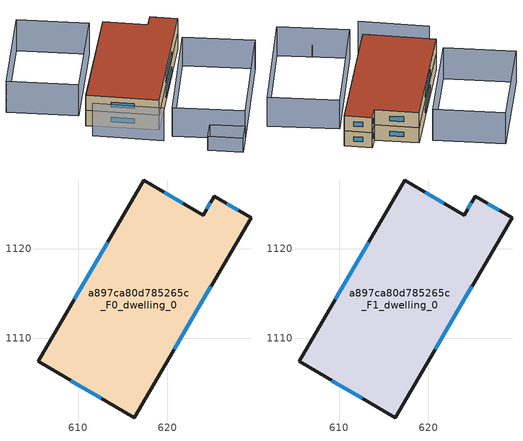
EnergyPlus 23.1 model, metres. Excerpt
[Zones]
a897ca80d785265c_F0_dwelling_0
 floor ground (EU_floor_Construction): 629.38,1123.48 616.27,1101.09 605.5,1107.39 617.37,1127.68 624,1123.8 625.23,1125.91 z0
 wall outside (EU_wall_Construction): 629.38,1123.48 625.23,1125.91 624,1123.8 617.37,1127.68 605.5,1107.39 616.27,1101.09 629.38,1123.48 z0:3
 window (EU_Window_Construction): 627.96,1124.31 626.65,1125.07 / 620.75,1108.75 624.89,1115.81 / 609.18,1105.24 612.58,1103.25 / 613.31,1120.73 609.56,1114.34 / 621.73,1125.13 619.64,1126.35 / 624.81,1125.18 624.42,1124.52 z1.03:1.97
a897ca80d785265c_F1_dwelling_0
 floor to a897ca80d785265c_F0_dwelling_0 (EU_floor_Construction): 629.38,1123.48 616.27,1101.09 605.5,1107.39 617.37,1127.68 624,1123.8 625.23,1125.91 z3
 wall outside (EU_wall_Construction): 629.38,1123.48 625.23,1125.91 624,1123.8 617.37,1127.68 605.5,1107.39 616.27,1101.09 629.38,1123.48 z3:6
 window (EU_Window_Construction): 627.96,1124.31 626.65,1125.07 / 620.75,1108.75 624.89,1115.81 / 609.18,1105.24 612.58,1103.25 / 613.31,1120.73 609.56,1114.34 / 621.73,1125.13 619.64,1126.35 / 624.81,1125.18 624.42,1124.52 z4.03:4.97
 roof outside (EU_roof_Construction): 616.27,1101.09 629.38,1123.48 625.23,1125.91 624,1123.8 617.37,1127.68 605.5,1107.39 z6
shading: 605.22,1103.95 615.63,1097.73 z0:6.5; 626.44,1089.14 621.17,1092.01 / 621.17,1092.01 622.96,1095.3 / 622.96,1095.3 628.23,1092.43 / 628.23,1092.43 626.44,1089.14 z0:2.8; 617.51,1098.47 627.91,1118.26 / 627.91,1118.26 638.78,1112.55 / 638.78,1112.55 628.38,1092.76 / 628.38,1092.76 617.51,1098.47 z0:5.7; 614.95,1127.82 605.62,1110.69 / 605.62,1110.69 594.82,1116.58 / 594.82,1116.58 604.15,1133.71 / 604.15,1133.71 614.95,1127.82 z0:6.2
[Building]
EU S2 Campaign: North Axis=0; Terrain=City; Solar Distribution=FullExterior
[Site:Location]
Cape.Town.Intl.AP: Latitude=-33.965; Longitude=18.602; Time Zone=2; Elevation=46
[SizingPeriod:WeatherFileDays]
AnnualSizingPeriod: Begin Month=1; Begin Day of Month=1; End Month=12; End Day of Month=31; Day of Week for Start Day=Monday; Use Weather File Daylight Saving Period=No; Use Weather File Rain and Snow Indicators=No
[MATERIAL]
EU_InternalMass_Material: Roughness=MediumRough; Thickness=0.1; Conductivity=1; Density=1800; Specific Heat=900; Thermal Absorptance=0.9; Solar Absorptance=0.7; Visible Absorptance=0.7
[MATERIAL:NOMASS] Roughness=MediumRough; Thermal Absorptance=0.9; Solar Absorptance=0.7; Visible Absorptance=0.7
Name | Thermal Resistance
EU_wall_NoMass | 0.493876
EU_roof_NoMass | 0.449382
EU_floor_NoMass | 1.25
[WINDOWMATERIAL:SIMPLEGLAZINGSYSTEM]
EU_Window_SimpleGlazing: UFactor=4.4; Solar Heat Gain Coefficient=0.85; Visible Transmittance=0.85
[CONSTRUCTION]
EU_wall_Construction: EU_wall_NoMass
EU_roof_Construction: EU_roof_NoMass
EU_floor_Construction: EU_floor_NoMass
EU_Window_Construction: EU_Window_SimpleGlazing
EU_InternalMass_Construction: EU_InternalMass_Material
[ZONE] Type=1; Multiplier=1; Ceiling Height=autocalculate; Volume=915.02; Floor Area=autocalculate; Part of Total Floor Area=Yes
a897ca80d785265c_F0_dwelling_0; a897ca80d785265c_F1_dwelling_0
[INTERNALMASS] Construction=EU_InternalMass_Construction; Surface Area=305.007
Name | Zone or ZoneList
a897ca80d785265c_F0_dwelling_0_EU_InternalMass | a897ca80d785265c_F0_dwelling_0
a897ca80d785265c_F1_dwelling_0_EU_InternalMass | a897ca80d785265c_F1_dwelling_0
[OTHEREQUIPMENT] Fuel Type=Electricity; Design Level Calculation Method=Watts/Area; Power per Zone Floor Area=1; Fraction Latent=0; Fraction Radiant=0; Fraction Lost=0; Carbon Dioxide Generation Rate=0; EndUse Subcategory=EU_Step8_InternalGains
Name | Zone or ZoneList or Space or SpaceList | Schedule
EU_Step8_InternalGain_a897ca80d785265c_F0_dwelling_0_f000 | a897ca80d785265c_F0_dwelling_0 | EU_Step8_GainSchedule_a897ca80d785265c_F0_dwelling_0_f000
EU_Step8_InternalGain_a897ca80d785265c_F1_dwelling_0_f000 | a897ca80d785265c_F1_dwelling_0 | EU_Step8_GainSchedule_a897ca80d785265c_F1_dwelling_0_f000
[ZONEVENTILATION:DESIGNFLOWRATE] Schedule=EU_AlwaysOn; Design Flow Rate Calculation Method=AirChanges/Hour; Air Changes per Hour=0.64; Ventilation Type=Natural; Fan Pressure Rise=0; Fan Total Efficiency=1; Constant Term Coefficient=1; Temperature Term Coefficient=0; Velocity Term Coefficient=0; Velocity Squared Term Coefficient=0; Minimum Indoor Temperature=-100; Maximum Indoor Temperature=100; Delta Temperature=-100; Minimum Outdoor Temperature=-100; Maximum Outdoor Temperature=100; Maximum Wind Speed=40
Name | Zone or ZoneList or Space or SpaceList
EU_ConstantAir_a897ca80d785265c_F0_dwelling_0 | a897ca80d785265c_F0_dwelling_0
EU_ConstantAir_a897ca80d785265c_F1_dwelling_0 | a897ca80d785265c_F1_dwelling_0
[HVACTEMPLATE:THERMOSTAT] Constant Heating Setpoint=20; Constant Cooling Setpoint=50
EU_HeatOnly_a897ca80d785265c_F0_dwelling_0; EU_HeatOnly_a897ca80d785265c_F1_dwelling_0
[HVACTEMPLATE:ZONE:IDEALLOADSAIRSYSTEM] System Availability Schedule=EU_AlwaysOn; Maximum Heating Supply Air Temperature=50; Minimum Cooling Supply Air Temperature=13; Maximum Heating Supply Air Humidity Ratio=0.0156; Minimum Cooling Supply Air Humidity Ratio=0.0077; Heating Limit=NoLimit; Cooling Limit=NoLimit; Heating Availability Schedule=EU_AlwaysOn; Cooling Availability Schedule=EU_CoolingOff; Dehumidification Control Type=ConstantSensibleHeatRatio; Cooling Sensible Heat Ratio=0.7; Dehumidification Setpoint=60; Humidification Control Type=None; Humidification Setpoint=30; Outdoor Air Method=None; Outdoor Air Flow Rate per Person=0.00944; Outdoor Air Flow Rate per Zone Floor Area=0; Outdoor Air Flow Rate per Zone=0; Demand Controlled Ventilation Type=None; Outdoor Air Economizer Type=NoEconomizer; Heat Recovery Type=None; Sensible Heat Recovery Effectiveness=0.7; Latent Heat Recovery Effectiveness=0.65
Name | Template Thermostat
a897ca80d785265c_F0_dwelling_0 | EU_HeatOnly_a897ca80d785265c_F0_dwelling_0
a897ca80d785265c_F1_dwelling_0 | EU_HeatOnly_a897ca80d785265c_F1_dwelling_0
[SIZING:ZONE] Zone Cooling Design Supply Air Temperature Input Method=SupplyAirTemperature; Zone Cooling Design Supply Air Temperature=13; Zone Heating Design Supply Air Temperature Input Method=SupplyAirTemperature; Zone Heating Design Supply Air Temperature=50; Zone Cooling Design Supply Air Humidity Ratio=0.008; Zone Heating Design Supply Air Humidity Ratio=0.008; Cooling Design Air Flow Method=DesignDay; Cooling Design Air Flow Rate=0; Cooling Minimum Air Flow per Zone Floor Area=0.000762; Cooling Minimum Air Flow=0; Cooling Minimum Air Flow Fraction=0.2; Heating Design Air Flow Method=DesignDay; Heating Design Air Flow Rate=0; Heating Maximum Air Flow per Zone Floor Area=0.002032; Heating Maximum Air Flow=0.141576; Heating Maximum Air Flow Fraction=0.3; Account for Dedicated Outdoor Air System=No; Dedicated Outdoor Air System Control Strategy=NeutralSupplyAir; Dedicated Outdoor Air Low Setpoint Temperature for Design=autosize; Dedicated Outdoor Air High Setpoint Temperature for Design=autosize; Zone Load Sizing Method=Sensible Load Only No Latent Load; Zone Latent Cooling Design Supply Air Humidity Ratio Input Method=HumidityRatioDifference; Zone Cooling Design Supply Air Humidity Ratio Difference=0.005; Zone Latent Heating Design Supply Air Humidity Ratio Input Method=HumidityRatioDifference; Zone Humidification Design Supply Air Humidity Ratio Difference=0.005
a897ca80d785265c_F0_dwelling_0; a897ca80d785265c_F1_dwelling_0
[SCHEDULE:CONSTANT]
Name | Hourly Value
EU_AlwaysOn | 1
EU_CoolingOff | 0
[SCHEDULE:FILE] Column Number=1; Rows to Skip at Top=0; Number of Hours of Data=8760; Column Separator=Comma; Interpolate to Timestep=No; Minutes per Item=60; Adjust Schedule for Daylight Savings=Yes
Name | File
EU_Step8_GainSchedule_a897ca80d785265c_F0_dwelling_0_f000 | ../../schedules/a897ca80d785265c/a897ca80d785265c_F0_dwelling_0_f000_gain.csv
EU_Step8_GainSchedule_a897ca80d785265c_F1_dwelling_0_f000 | ../../schedules/a897ca80d785265c/a897ca80d785265c_F1_dwelling_0_f000_gain.csv
